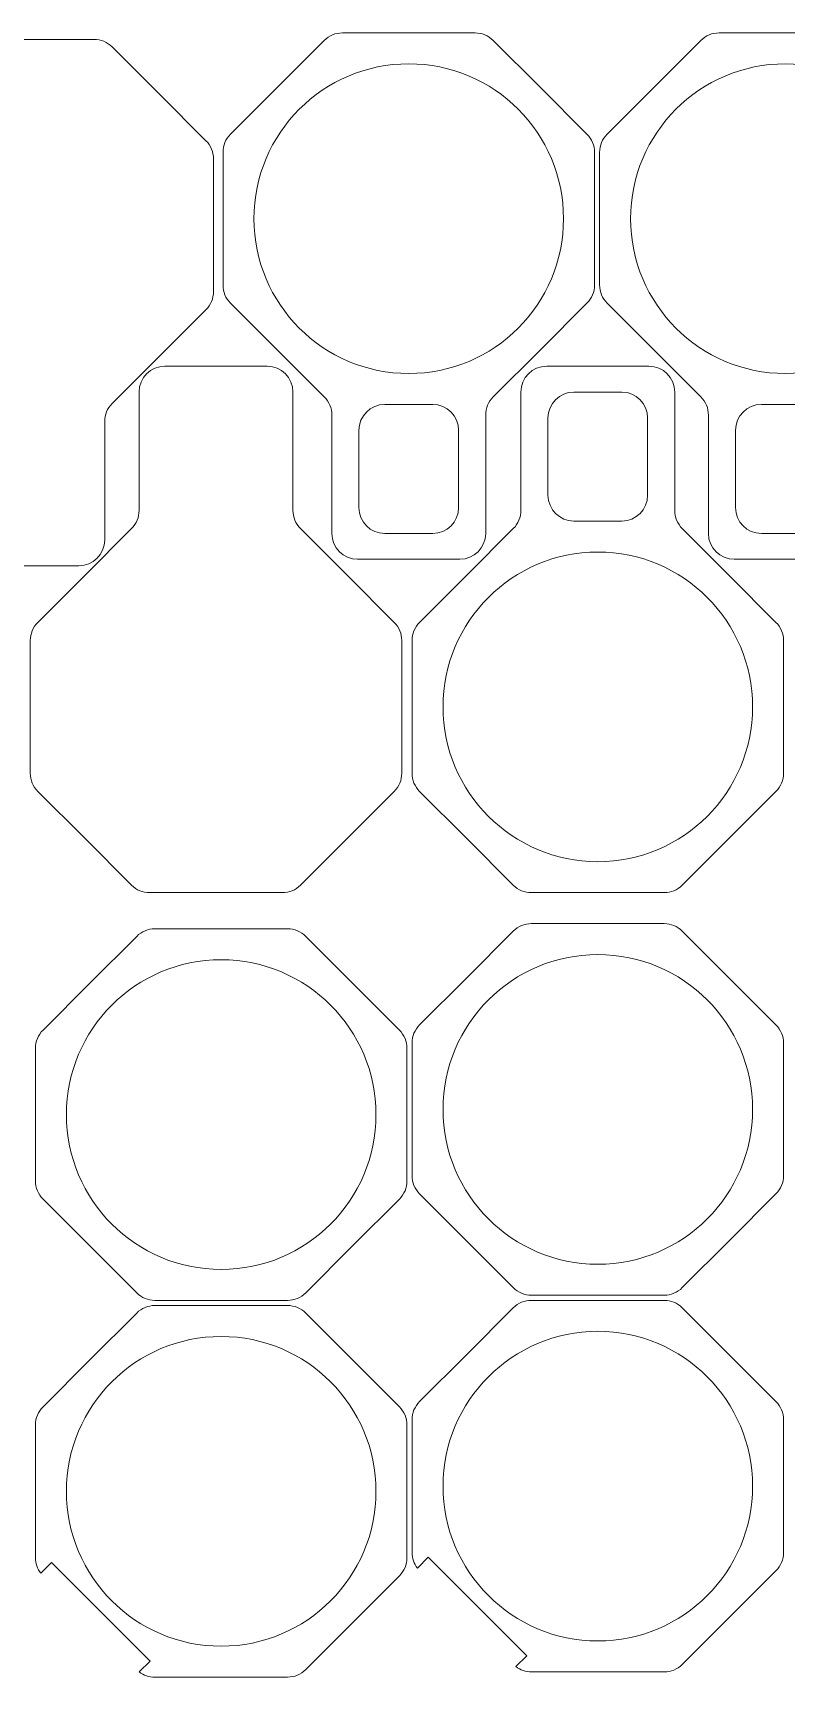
# Model space of a CAD drawing. Header units: centimetres. Extents: x -35.1 to 37.8, y 61.5 to 93.7.
# Drawn here: x -13.23 to 1.37, y 61.82 to 93.68 of the extents above; entities that cross this region are included whole.
import ezdxf

# ---------------------------------------------------------------- set-up
doc = ezdxf.new("R2010")
doc.units = ezdxf.units.CM
doc.header["$MEASUREMENT"] = 0
doc.layers.add('Layer 1', color=7, linetype='Continuous')

msp = doc.modelspace()

# ---------------------------------------------------------------- linework, layer by layer
at = {"layer": 'Layer 1', "lineweight": 9}
for points, knots in [([(-4.45139, 86.27296), (-4.45139, 86.27296), (-4.45139, 83.98007), (-4.45139, 83.98007), (-4.45139, 83.98007), (-4.45139, 83.70468), (-4.676, 83.48007), (-4.95139, 83.48007), (-4.95139, 83.48007), (-4.95139, 83.48007), (-6.93373, 83.48007), (-6.93373, 83.48007), (-6.93373, 83.48007), (-7.20912, 83.48007), (-7.43373, 83.70468), (-7.43373, 83.98007), (-7.43373, 83.98007), (-7.43373, 83.98007), (-7.43373, 86.27296), (-7.43373, 86.27296), (-7.43373, 86.27296), (-7.43373, 86.41066), (-7.48281, 86.52915), (-7.58017, 86.62652), (-7.58017, 86.62652), (-7.58017, 86.62652), (-8.48814, 87.53449), (-8.48814, 87.53449), (-8.48814, 87.53449), (-8.48814, 87.53449), (-9.39611, 88.44245), (-9.39611, 88.44245), (-9.39611, 88.44245), (-9.49348, 88.53982), (-9.54256, 88.65831), (-9.54256, 88.79601), (-9.54256, 88.79601), (-9.54256, 88.79601), (-9.54256, 90.08007), (-9.54256, 90.08007), (-9.54256, 90.08007), (-9.54256, 90.08007), (-9.54256, 91.36413), (-9.54256, 91.36413), (-9.54256, 91.36413), (-9.54256, 91.50183), (-9.49348, 91.62032), (-9.39611, 91.71769), (-9.39611, 91.71769), (-9.39611, 91.71769), (-8.48814, 92.62565), (-8.48814, 92.62565), (-8.48814, 92.62565), (-8.48814, 92.62565), (-7.58018, 93.53362), (-7.58018, 93.53362), (-7.58018, 93.53362), (-7.48281, 93.63099), (-7.36432, 93.68007), (-7.22662, 93.68007), (-7.22662, 93.68007), (-7.22662, 93.68007), (-5.94256, 93.68007), (-5.94256, 93.68007), (-5.94256, 93.68007), (-5.94256, 93.68007), (-4.6585, 93.68007), (-4.6585, 93.68007), (-4.6585, 93.68007), (-4.5208, 93.68007), (-4.40231, 93.63099), (-4.30494, 93.53362), (-4.30494, 93.53362), (-4.30494, 93.53362), (-3.39698, 92.62565), (-3.39698, 92.62565), (-3.39698, 92.62565), (-3.39698, 92.62565), (-2.48901, 91.71769), (-2.48901, 91.71769), (-2.48901, 91.71769), (-2.39164, 91.62032), (-2.34256, 91.50183), (-2.34256, 91.36413), (-2.34256, 91.36413), (-2.34256, 91.36413), (-2.34256, 90.08007), (-2.34256, 90.08007), (-2.34256, 90.08007), (-2.34256, 90.08007), (-2.34256, 88.79601), (-2.34256, 88.79601), (-2.34256, 88.79601), (-2.34256, 88.65831), (-2.39164, 88.53982), (-2.48901, 88.44245), (-2.48901, 88.44245), (-2.48901, 88.44245), (-3.39698, 87.53449), (-3.39698, 87.53449), (-3.39698, 87.53449), (-3.39698, 87.53449), (-4.30495, 86.62652), (-4.30495, 86.62652), (-4.30495, 86.62652), (-4.40232, 86.52915), (-4.45139, 86.41066), (-4.45139, 86.27296)], [0, 0, 0, 0, 0.03571429, 0.03571429, 0.03571429, 0.03571429, 0.07142857, 0.07142857, 0.07142857, 0.07142857, 0.10714286, 0.10714286, 0.10714286, 0.10714286, 0.14285714, 0.14285714, 0.14285714, 0.14285714, 0.17857143, 0.17857143, 0.17857143, 0.17857143, 0.21428571, 0.21428571, 0.21428571, 0.21428571, 0.25, 0.25, 0.25, 0.25, 0.28571429, 0.28571429, 0.28571429, 0.28571429, 0.32142857, 0.32142857, 0.32142857, 0.32142857, 0.35714286, 0.35714286, 0.35714286, 0.35714286, 0.39285714, 0.39285714, 0.39285714, 0.39285714, 0.42857143, 0.42857143, 0.42857143, 0.42857143, 0.46428571, 0.46428571, 0.46428571, 0.46428571, 0.5, 0.5, 0.5, 0.5, 0.53571429, 0.53571429, 0.53571429, 0.53571429, 0.57142857, 0.57142857, 0.57142857, 0.57142857, 0.60714286, 0.60714286, 0.60714286, 0.60714286, 0.64285714, 0.64285714, 0.64285714, 0.64285714, 0.67857143, 0.67857143, 0.67857143, 0.67857143, 0.71428571, 0.71428571, 0.71428571, 0.71428571, 0.75, 0.75, 0.75, 0.75, 0.78571429, 0.78571429, 0.78571429, 0.78571429, 0.82142857, 0.82142857, 0.82142857, 0.82142857, 0.85714286, 0.85714286, 0.85714286, 0.85714286, 0.89285714, 0.89285714, 0.89285714, 0.89285714, 0.92857143, 0.92857143, 0.92857143, 0.92857143, 1, 1, 1, 1]), ([(2.84861, 86.27296), (2.84861, 86.27296), (2.84861, 83.98007), (2.84861, 83.98007), (2.84861, 83.98007), (2.84861, 83.70468), (2.624, 83.48007), (2.34861, 83.48007), (2.34861, 83.48007), (2.34861, 83.48007), (0.36627, 83.48007), (0.36627, 83.48007), (0.36627, 83.48007), (0.09088, 83.48007), (-0.13373, 83.70468), (-0.13373, 83.98007), (-0.13373, 83.98007), (-0.13373, 83.98007), (-0.13373, 86.27296), (-0.13373, 86.27296), (-0.13373, 86.27296), (-0.13373, 86.41066), (-0.18281, 86.52915), (-0.28017, 86.62652), (-0.28017, 86.62652), (-0.28017, 86.62652), (-1.18814, 87.53449), (-1.18814, 87.53449), (-1.18814, 87.53449), (-1.18814, 87.53449), (-2.09611, 88.44245), (-2.09611, 88.44245), (-2.09611, 88.44245), (-2.19348, 88.53982), (-2.24256, 88.65831), (-2.24256, 88.79601), (-2.24256, 88.79601), (-2.24256, 88.79601), (-2.24256, 90.08007), (-2.24256, 90.08007), (-2.24256, 90.08007), (-2.24256, 90.08007), (-2.24256, 91.36413), (-2.24256, 91.36413), (-2.24256, 91.36413), (-2.24256, 91.50183), (-2.19348, 91.62032), (-2.09611, 91.71769), (-2.09611, 91.71769), (-2.09611, 91.71769), (-1.18814, 92.62565), (-1.18814, 92.62565), (-1.18814, 92.62565), (-1.18814, 92.62565), (-0.28018, 93.53362), (-0.28018, 93.53362), (-0.28018, 93.53362), (-0.18281, 93.63099), (-0.06432, 93.68007), (0.07338, 93.68007), (0.07338, 93.68007), (0.07338, 93.68007), (1.35744, 93.68007), (1.35744, 93.68007), (1.35744, 93.68007), (1.35744, 93.68007), (2.6415, 93.68007), (2.6415, 93.68007), (2.6415, 93.68007), (2.7792, 93.68007), (2.89769, 93.63099), (2.99506, 93.53362), (2.99506, 93.53362), (2.99506, 93.53362), (3.90302, 92.62565), (3.90302, 92.62565), (3.90302, 92.62565), (3.90302, 92.62565), (4.81099, 91.71769), (4.81099, 91.71769), (4.81099, 91.71769), (4.90836, 91.62032), (4.95744, 91.50183), (4.95744, 91.36413), (4.95744, 91.36413), (4.95744, 91.36413), (4.95744, 90.08007), (4.95744, 90.08007), (4.95744, 90.08007), (4.95744, 90.08007), (4.95744, 88.79601), (4.95744, 88.79601), (4.95744, 88.79601), (4.95744, 88.65831), (4.90836, 88.53982), (4.81099, 88.44245), (4.81099, 88.44245), (4.81099, 88.44245), (3.90302, 87.53449), (3.90302, 87.53449), (3.90302, 87.53449), (3.90302, 87.53449), (2.99505, 86.62652), (2.99505, 86.62652), (2.99505, 86.62652), (2.89768, 86.52915), (2.84861, 86.41066), (2.84861, 86.27296)], [0, 0, 0, 0, 0.03571429, 0.03571429, 0.03571429, 0.03571429, 0.07142857, 0.07142857, 0.07142857, 0.07142857, 0.10714286, 0.10714286, 0.10714286, 0.10714286, 0.14285714, 0.14285714, 0.14285714, 0.14285714, 0.17857143, 0.17857143, 0.17857143, 0.17857143, 0.21428571, 0.21428571, 0.21428571, 0.21428571, 0.25, 0.25, 0.25, 0.25, 0.28571429, 0.28571429, 0.28571429, 0.28571429, 0.32142857, 0.32142857, 0.32142857, 0.32142857, 0.35714286, 0.35714286, 0.35714286, 0.35714286, 0.39285714, 0.39285714, 0.39285714, 0.39285714, 0.42857143, 0.42857143, 0.42857143, 0.42857143, 0.46428571, 0.46428571, 0.46428571, 0.46428571, 0.5, 0.5, 0.5, 0.5, 0.53571429, 0.53571429, 0.53571429, 0.53571429, 0.57142857, 0.57142857, 0.57142857, 0.57142857, 0.60714286, 0.60714286, 0.60714286, 0.60714286, 0.64285714, 0.64285714, 0.64285714, 0.64285714, 0.67857143, 0.67857143, 0.67857143, 0.67857143, 0.71428571, 0.71428571, 0.71428571, 0.71428571, 0.75, 0.75, 0.75, 0.75, 0.78571429, 0.78571429, 0.78571429, 0.78571429, 0.82142857, 0.82142857, 0.82142857, 0.82142857, 0.85714286, 0.85714286, 0.85714286, 0.85714286, 0.89285714, 0.89285714, 0.89285714, 0.89285714, 0.92857143, 0.92857143, 0.92857143, 0.92857143, 1, 1, 1, 1]), ([(-11.83649, 86.14646), (-11.83649, 86.14646), (-11.83649, 83.85357), (-11.83649, 83.85357), (-11.83649, 83.85357), (-11.83649, 83.57818), (-12.0611, 83.35357), (-12.33649, 83.35357), (-12.33649, 83.35357), (-12.33649, 83.35357), (-14.31883, 83.35357), (-14.31883, 83.35357), (-14.31883, 83.35357), (-14.59422, 83.35357), (-14.81883, 83.57818), (-14.81883, 83.85357), (-14.81883, 83.85357), (-14.81883, 83.85357), (-14.81883, 86.14646), (-14.81883, 86.14646), (-14.81883, 86.14646), (-14.81883, 86.28416), (-14.86791, 86.40265), (-14.96527, 86.50002), (-14.96527, 86.50002), (-14.96527, 86.50002), (-15.87324, 87.40799), (-15.87324, 87.40799), (-15.87324, 87.40799), (-15.87324, 87.40799), (-16.78121, 88.31595), (-16.78121, 88.31595), (-16.78121, 88.31595), (-16.87858, 88.41332), (-16.92766, 88.53181), (-16.92766, 88.66951), (-16.92766, 88.66951), (-16.92766, 88.66951), (-16.92766, 89.95357), (-16.92766, 89.95357), (-16.92766, 89.95357), (-16.92766, 89.95357), (-16.92766, 91.23763), (-16.92766, 91.23763), (-16.92766, 91.23763), (-16.92766, 91.37533), (-16.87858, 91.49382), (-16.78121, 91.59119), (-16.78121, 91.59119), (-16.78121, 91.59119), (-15.87324, 92.49915), (-15.87324, 92.49915), (-15.87324, 92.49915), (-15.87324, 92.49915), (-14.96528, 93.40712), (-14.96528, 93.40712), (-14.96528, 93.40712), (-14.86791, 93.50449), (-14.74942, 93.55357), (-14.61172, 93.55357), (-14.61172, 93.55357), (-14.61172, 93.55357), (-13.32766, 93.55357), (-13.32766, 93.55357), (-13.32766, 93.55357), (-13.32766, 93.55357), (-12.0436, 93.55357), (-12.0436, 93.55357), (-12.0436, 93.55357), (-11.9059, 93.55357), (-11.78741, 93.50449), (-11.69004, 93.40712), (-11.69004, 93.40712), (-11.69004, 93.40712), (-10.78208, 92.49915), (-10.78208, 92.49915), (-10.78208, 92.49915), (-10.78208, 92.49915), (-9.87411, 91.59119), (-9.87411, 91.59119), (-9.87411, 91.59119), (-9.77674, 91.49382), (-9.72766, 91.37533), (-9.72766, 91.23763), (-9.72766, 91.23763), (-9.72766, 91.23763), (-9.72766, 89.95357), (-9.72766, 89.95357), (-9.72766, 89.95357), (-9.72766, 89.95357), (-9.72766, 88.66951), (-9.72766, 88.66951), (-9.72766, 88.66951), (-9.72766, 88.53181), (-9.77674, 88.41332), (-9.87411, 88.31595), (-9.87411, 88.31595), (-9.87411, 88.31595), (-10.78208, 87.40799), (-10.78208, 87.40799), (-10.78208, 87.40799), (-10.78208, 87.40799), (-11.69005, 86.50002), (-11.69005, 86.50002), (-11.69005, 86.50002), (-11.78742, 86.40265), (-11.83649, 86.28416), (-11.83649, 86.14646)], [0, 0, 0, 0, 0.03571429, 0.03571429, 0.03571429, 0.03571429, 0.07142857, 0.07142857, 0.07142857, 0.07142857, 0.10714286, 0.10714286, 0.10714286, 0.10714286, 0.14285714, 0.14285714, 0.14285714, 0.14285714, 0.17857143, 0.17857143, 0.17857143, 0.17857143, 0.21428571, 0.21428571, 0.21428571, 0.21428571, 0.25, 0.25, 0.25, 0.25, 0.28571429, 0.28571429, 0.28571429, 0.28571429, 0.32142857, 0.32142857, 0.32142857, 0.32142857, 0.35714286, 0.35714286, 0.35714286, 0.35714286, 0.39285714, 0.39285714, 0.39285714, 0.39285714, 0.42857143, 0.42857143, 0.42857143, 0.42857143, 0.46428571, 0.46428571, 0.46428571, 0.46428571, 0.5, 0.5, 0.5, 0.5, 0.53571429, 0.53571429, 0.53571429, 0.53571429, 0.57142857, 0.57142857, 0.57142857, 0.57142857, 0.60714286, 0.60714286, 0.60714286, 0.60714286, 0.64285714, 0.64285714, 0.64285714, 0.64285714, 0.67857143, 0.67857143, 0.67857143, 0.67857143, 0.71428571, 0.71428571, 0.71428571, 0.71428571, 0.75, 0.75, 0.75, 0.75, 0.78571429, 0.78571429, 0.78571429, 0.78571429, 0.82142857, 0.82142857, 0.82142857, 0.82142857, 0.85714286, 0.85714286, 0.85714286, 0.85714286, 0.89285714, 0.89285714, 0.89285714, 0.89285714, 0.92857143, 0.92857143, 0.92857143, 0.92857143, 1, 1, 1, 1]), ([(-2.94256, 90.08007), (-2.94256, 88.42322), (-4.28571, 87.08007), (-5.94256, 87.08007), (-5.94256, 87.08007), (-7.59941, 87.08007), (-8.94256, 88.42322), (-8.94256, 90.08007), (-8.94256, 90.08007), (-8.94256, 91.73692), (-7.59941, 93.08007), (-5.94256, 93.08007), (-5.94256, 93.08007), (-4.28571, 93.08007), (-2.94256, 91.73692), (-2.94256, 90.08007)], [0, 0, 0, 0, 0.2, 0.2, 0.2, 0.2, 0.4, 0.4, 0.4, 0.4, 0.6, 0.6, 0.6, 0.6, 1, 1, 1, 1]), ([(4.35744, 90.08007), (4.35744, 88.42322), (3.01429, 87.08007), (1.35744, 87.08007), (1.35744, 87.08007), (-0.29941, 87.08007), (-1.64256, 88.42322), (-1.64256, 90.08007), (-1.64256, 90.08007), (-1.64256, 91.73692), (-0.29941, 93.08007), (1.35744, 93.08007), (1.35744, 93.08007), (3.01429, 93.08007), (4.35744, 91.73692), (4.35744, 90.08007)], [0, 0, 0, 0, 0.2, 0.2, 0.2, 0.2, 0.4, 0.4, 0.4, 0.4, 0.6, 0.6, 0.6, 0.6, 1, 1, 1, 1]), ([(-11.16928, 84.42812), (-11.16928, 84.42812), (-11.16928, 86.72101), (-11.16928, 86.72101), (-11.16928, 86.72101), (-11.16928, 86.9964), (-10.94467, 87.22101), (-10.66928, 87.22101), (-10.66928, 87.22101), (-10.66928, 87.22101), (-8.68694, 87.22101), (-8.68694, 87.22101), (-8.68694, 87.22101), (-8.41155, 87.22101), (-8.18694, 86.9964), (-8.18694, 86.72101), (-8.18694, 86.72101), (-8.18694, 86.72101), (-8.18694, 84.42812), (-8.18694, 84.42812), (-8.18694, 84.42812), (-8.18694, 84.29042), (-8.13786, 84.17193), (-8.0405, 84.07456), (-8.0405, 84.07456), (-8.0405, 84.07456), (-7.13253, 83.16659), (-7.13253, 83.16659), (-7.13253, 83.16659), (-7.13253, 83.16659), (-6.22456, 82.25863), (-6.22456, 82.25863), (-6.22456, 82.25863), (-6.12719, 82.16126), (-6.07811, 82.04277), (-6.07811, 81.90507), (-6.07811, 81.90507), (-6.07811, 81.90507), (-6.07811, 80.62101), (-6.07811, 80.62101), (-6.07811, 80.62101), (-6.07811, 80.62101), (-6.07811, 79.33695), (-6.07811, 79.33695), (-6.07811, 79.33695), (-6.07811, 79.19925), (-6.12719, 79.08076), (-6.22456, 78.98339), (-6.22456, 78.98339), (-6.22456, 78.98339), (-7.13253, 78.07543), (-7.13253, 78.07543), (-7.13253, 78.07543), (-7.13253, 78.07543), (-8.04049, 77.16746), (-8.04049, 77.16746), (-8.04049, 77.16746), (-8.13786, 77.07009), (-8.25635, 77.02101), (-8.39405, 77.02101), (-8.39405, 77.02101), (-8.39405, 77.02101), (-9.67811, 77.02101), (-9.67811, 77.02101), (-9.67811, 77.02101), (-9.67811, 77.02101), (-10.96217, 77.02101), (-10.96217, 77.02101), (-10.96217, 77.02101), (-11.09987, 77.02101), (-11.21836, 77.07009), (-11.31573, 77.16746), (-11.31573, 77.16746), (-11.31573, 77.16746), (-12.22369, 78.07543), (-12.22369, 78.07543), (-12.22369, 78.07543), (-12.22369, 78.07543), (-13.13166, 78.98339), (-13.13166, 78.98339), (-13.13166, 78.98339), (-13.22903, 79.08076), (-13.27811, 79.19925), (-13.27811, 79.33695), (-13.27811, 79.33695), (-13.27811, 79.33695), (-13.27811, 80.62101), (-13.27811, 80.62101), (-13.27811, 80.62101), (-13.27811, 80.62101), (-13.27811, 81.90507), (-13.27811, 81.90507), (-13.27811, 81.90507), (-13.27811, 82.04277), (-13.22903, 82.16126), (-13.13166, 82.25863), (-13.13166, 82.25863), (-13.13166, 82.25863), (-12.22369, 83.16659), (-12.22369, 83.16659), (-12.22369, 83.16659), (-12.22369, 83.16659), (-11.31572, 84.07456), (-11.31572, 84.07456), (-11.31572, 84.07456), (-11.21835, 84.17193), (-11.16928, 84.29042), (-11.16928, 84.42812)], [0, 0, 0, 0, 0.03571429, 0.03571429, 0.03571429, 0.03571429, 0.07142857, 0.07142857, 0.07142857, 0.07142857, 0.10714286, 0.10714286, 0.10714286, 0.10714286, 0.14285714, 0.14285714, 0.14285714, 0.14285714, 0.17857143, 0.17857143, 0.17857143, 0.17857143, 0.21428571, 0.21428571, 0.21428571, 0.21428571, 0.25, 0.25, 0.25, 0.25, 0.28571429, 0.28571429, 0.28571429, 0.28571429, 0.32142857, 0.32142857, 0.32142857, 0.32142857, 0.35714286, 0.35714286, 0.35714286, 0.35714286, 0.39285714, 0.39285714, 0.39285714, 0.39285714, 0.42857143, 0.42857143, 0.42857143, 0.42857143, 0.46428571, 0.46428571, 0.46428571, 0.46428571, 0.5, 0.5, 0.5, 0.5, 0.53571429, 0.53571429, 0.53571429, 0.53571429, 0.57142857, 0.57142857, 0.57142857, 0.57142857, 0.60714286, 0.60714286, 0.60714286, 0.60714286, 0.64285714, 0.64285714, 0.64285714, 0.64285714, 0.67857143, 0.67857143, 0.67857143, 0.67857143, 0.71428571, 0.71428571, 0.71428571, 0.71428571, 0.75, 0.75, 0.75, 0.75, 0.78571429, 0.78571429, 0.78571429, 0.78571429, 0.82142857, 0.82142857, 0.82142857, 0.82142857, 0.85714286, 0.85714286, 0.85714286, 0.85714286, 0.89285714, 0.89285714, 0.89285714, 0.89285714, 0.92857143, 0.92857143, 0.92857143, 0.92857143, 1, 1, 1, 1]), ([(-3.76928, 84.42812), (-3.76928, 84.42812), (-3.76928, 86.72101), (-3.76928, 86.72101), (-3.76928, 86.72101), (-3.76928, 86.9964), (-3.54467, 87.22101), (-3.26928, 87.22101), (-3.26928, 87.22101), (-3.26928, 87.22101), (-1.28694, 87.22101), (-1.28694, 87.22101), (-1.28694, 87.22101), (-1.01155, 87.22101), (-0.78694, 86.9964), (-0.78694, 86.72101), (-0.78694, 86.72101), (-0.78694, 86.72101), (-0.78694, 84.42812), (-0.78694, 84.42812), (-0.78694, 84.42812), (-0.78694, 84.29042), (-0.73786, 84.17193), (-0.6405, 84.07456), (-0.6405, 84.07456), (-0.6405, 84.07456), (0.26747, 83.16659), (0.26747, 83.16659), (0.26747, 83.16659), (0.26747, 83.16659), (1.17544, 82.25863), (1.17544, 82.25863), (1.17544, 82.25863), (1.27281, 82.16126), (1.32189, 82.04277), (1.32189, 81.90507), (1.32189, 81.90507), (1.32189, 81.90507), (1.32189, 80.62101), (1.32189, 80.62101), (1.32189, 80.62101), (1.32189, 80.62101), (1.32189, 79.33695), (1.32189, 79.33695), (1.32189, 79.33695), (1.32189, 79.19925), (1.27281, 79.08076), (1.17544, 78.98339), (1.17544, 78.98339), (1.17544, 78.98339), (0.26747, 78.07543), (0.26747, 78.07543), (0.26747, 78.07543), (0.26747, 78.07543), (-0.64049, 77.16746), (-0.64049, 77.16746), (-0.64049, 77.16746), (-0.73786, 77.07009), (-0.85635, 77.02101), (-0.99405, 77.02101), (-0.99405, 77.02101), (-0.99405, 77.02101), (-2.27811, 77.02101), (-2.27811, 77.02101), (-2.27811, 77.02101), (-2.27811, 77.02101), (-3.56217, 77.02101), (-3.56217, 77.02101), (-3.56217, 77.02101), (-3.69987, 77.02101), (-3.81836, 77.07009), (-3.91573, 77.16746), (-3.91573, 77.16746), (-3.91573, 77.16746), (-4.82369, 78.07543), (-4.82369, 78.07543), (-4.82369, 78.07543), (-4.82369, 78.07543), (-5.73166, 78.98339), (-5.73166, 78.98339), (-5.73166, 78.98339), (-5.82903, 79.08076), (-5.87811, 79.19925), (-5.87811, 79.33695), (-5.87811, 79.33695), (-5.87811, 79.33695), (-5.87811, 80.62101), (-5.87811, 80.62101), (-5.87811, 80.62101), (-5.87811, 80.62101), (-5.87811, 81.90507), (-5.87811, 81.90507), (-5.87811, 81.90507), (-5.87811, 82.04277), (-5.82903, 82.16126), (-5.73166, 82.25863), (-5.73166, 82.25863), (-5.73166, 82.25863), (-4.82369, 83.16659), (-4.82369, 83.16659), (-4.82369, 83.16659), (-4.82369, 83.16659), (-3.91572, 84.07456), (-3.91572, 84.07456), (-3.91572, 84.07456), (-3.81835, 84.17193), (-3.76928, 84.29042), (-3.76928, 84.42812)], [0, 0, 0, 0, 0.03571429, 0.03571429, 0.03571429, 0.03571429, 0.07142857, 0.07142857, 0.07142857, 0.07142857, 0.10714286, 0.10714286, 0.10714286, 0.10714286, 0.14285714, 0.14285714, 0.14285714, 0.14285714, 0.17857143, 0.17857143, 0.17857143, 0.17857143, 0.21428571, 0.21428571, 0.21428571, 0.21428571, 0.25, 0.25, 0.25, 0.25, 0.28571429, 0.28571429, 0.28571429, 0.28571429, 0.32142857, 0.32142857, 0.32142857, 0.32142857, 0.35714286, 0.35714286, 0.35714286, 0.35714286, 0.39285714, 0.39285714, 0.39285714, 0.39285714, 0.42857143, 0.42857143, 0.42857143, 0.42857143, 0.46428571, 0.46428571, 0.46428571, 0.46428571, 0.5, 0.5, 0.5, 0.5, 0.53571429, 0.53571429, 0.53571429, 0.53571429, 0.57142857, 0.57142857, 0.57142857, 0.57142857, 0.60714286, 0.60714286, 0.60714286, 0.60714286, 0.64285714, 0.64285714, 0.64285714, 0.64285714, 0.67857143, 0.67857143, 0.67857143, 0.67857143, 0.71428571, 0.71428571, 0.71428571, 0.71428571, 0.75, 0.75, 0.75, 0.75, 0.78571429, 0.78571429, 0.78571429, 0.78571429, 0.82142857, 0.82142857, 0.82142857, 0.82142857, 0.85714286, 0.85714286, 0.85714286, 0.85714286, 0.89285714, 0.89285714, 0.89285714, 0.89285714, 0.92857143, 0.92857143, 0.92857143, 0.92857143, 1, 1, 1, 1]), ([(-3.24384, 84.72101), (-3.24384, 84.72101), (-3.24384, 86.21966), (-3.24384, 86.21966), (-3.24384, 86.21966), (-3.24384, 86.49505), (-3.01923, 86.71966), (-2.74384, 86.71966), (-2.74384, 86.71966), (-2.74384, 86.71966), (-1.81238, 86.71966), (-1.81238, 86.71966), (-1.81238, 86.71966), (-1.53699, 86.71966), (-1.31238, 86.49505), (-1.31238, 86.21966), (-1.31238, 86.21966), (-1.31238, 86.21966), (-1.31238, 84.72101), (-1.31238, 84.72101), (-1.31238, 84.72101), (-1.31238, 84.44562), (-1.53699, 84.22101), (-1.81238, 84.22101), (-1.81238, 84.22101), (-1.81238, 84.22101), (-2.74384, 84.22101), (-2.74384, 84.22101), (-2.74384, 84.22101), (-3.01923, 84.22101), (-3.24384, 84.44562), (-3.24384, 84.72101)], [0, 0, 0, 0, 0.11111111, 0.11111111, 0.11111111, 0.11111111, 0.22222222, 0.22222222, 0.22222222, 0.22222222, 0.33333333, 0.33333333, 0.33333333, 0.33333333, 0.44444444, 0.44444444, 0.44444444, 0.44444444, 0.55555556, 0.55555556, 0.55555556, 0.55555556, 0.66666667, 0.66666667, 0.66666667, 0.66666667, 0.77777778, 0.77777778, 0.77777778, 0.77777778, 1, 1, 1, 1]), ([(-4.97683, 85.98007), (-4.97683, 85.98007), (-4.97683, 84.48142), (-4.97683, 84.48142), (-4.97683, 84.48142), (-4.97683, 84.20603), (-5.20144, 83.98142), (-5.47683, 83.98142), (-5.47683, 83.98142), (-5.47683, 83.98142), (-6.40829, 83.98142), (-6.40829, 83.98142), (-6.40829, 83.98142), (-6.68368, 83.98142), (-6.90829, 84.20603), (-6.90829, 84.48142), (-6.90829, 84.48142), (-6.90829, 84.48142), (-6.90829, 85.98007), (-6.90829, 85.98007), (-6.90829, 85.98007), (-6.90829, 86.25546), (-6.68368, 86.48007), (-6.40829, 86.48007), (-6.40829, 86.48007), (-6.40829, 86.48007), (-5.47683, 86.48007), (-5.47683, 86.48007), (-5.47683, 86.48007), (-5.20144, 86.48007), (-4.97683, 86.25546), (-4.97683, 85.98007)], [0, 0, 0, 0, 0.11111111, 0.11111111, 0.11111111, 0.11111111, 0.22222222, 0.22222222, 0.22222222, 0.22222222, 0.33333333, 0.33333333, 0.33333333, 0.33333333, 0.44444444, 0.44444444, 0.44444444, 0.44444444, 0.55555556, 0.55555556, 0.55555556, 0.55555556, 0.66666667, 0.66666667, 0.66666667, 0.66666667, 0.77777778, 0.77777778, 0.77777778, 0.77777778, 1, 1, 1, 1]), ([(2.32317, 85.98007), (2.32317, 85.98007), (2.32317, 84.48142), (2.32317, 84.48142), (2.32317, 84.48142), (2.32317, 84.20603), (2.09856, 83.98142), (1.82317, 83.98142), (1.82317, 83.98142), (1.82317, 83.98142), (0.89171, 83.98142), (0.89171, 83.98142), (0.89171, 83.98142), (0.61632, 83.98142), (0.39171, 84.20603), (0.39171, 84.48142), (0.39171, 84.48142), (0.39171, 84.48142), (0.39171, 85.98007), (0.39171, 85.98007), (0.39171, 85.98007), (0.39171, 86.25546), (0.61632, 86.48007), (0.89171, 86.48007), (0.89171, 86.48007), (0.89171, 86.48007), (1.82317, 86.48007), (1.82317, 86.48007), (1.82317, 86.48007), (2.09856, 86.48007), (2.32317, 86.25546), (2.32317, 85.98007)], [0, 0, 0, 0, 0.11111111, 0.11111111, 0.11111111, 0.11111111, 0.22222222, 0.22222222, 0.22222222, 0.22222222, 0.33333333, 0.33333333, 0.33333333, 0.33333333, 0.44444444, 0.44444444, 0.44444444, 0.44444444, 0.55555556, 0.55555556, 0.55555556, 0.55555556, 0.66666667, 0.66666667, 0.66666667, 0.66666667, 0.77777778, 0.77777778, 0.77777778, 0.77777778, 1, 1, 1, 1]), ([(-5.27811, 80.62101), (-5.27811, 82.27786), (-3.93496, 83.62101), (-2.27811, 83.62101), (-2.27811, 83.62101), (-0.62126, 83.62101), (0.72189, 82.27786), (0.72189, 80.62101), (0.72189, 80.62101), (0.72189, 78.96416), (-0.62126, 77.62101), (-2.27811, 77.62101), (-2.27811, 77.62101), (-3.93496, 77.62101), (-5.27811, 78.96416), (-5.27811, 80.62101)], [0, 0, 0, 0, 0.2, 0.2, 0.2, 0.2, 0.4, 0.4, 0.4, 0.4, 0.6, 0.6, 0.6, 0.6, 1, 1, 1, 1]), ([(-7.03253, 70.17543), (-7.03253, 70.17543), (-7.94049, 69.26746), (-7.94049, 69.26746), (-7.94049, 69.26746), (-8.03786, 69.17009), (-8.15635, 69.12101), (-8.29405, 69.12101), (-8.29405, 69.12101), (-8.29405, 69.12101), (-9.57811, 69.12101), (-9.57811, 69.12101), (-9.57811, 69.12101), (-9.57811, 69.12101), (-10.86217, 69.12101), (-10.86217, 69.12101), (-10.86217, 69.12101), (-10.99987, 69.12101), (-11.11836, 69.17009), (-11.21573, 69.26746), (-11.21573, 69.26746), (-11.21573, 69.26746), (-12.12369, 70.17543), (-12.12369, 70.17543), (-12.12369, 70.17543), (-12.12369, 70.17543), (-13.03166, 71.08339), (-13.03166, 71.08339), (-13.03166, 71.08339), (-13.12903, 71.18076), (-13.17811, 71.29925), (-13.17811, 71.43695), (-13.17811, 71.43695), (-13.17811, 71.43695), (-13.17811, 72.72101), (-13.17811, 72.72101), (-13.17811, 72.72101), (-13.17811, 72.72101), (-13.17811, 74.00507), (-13.17811, 74.00507), (-13.17811, 74.00507), (-13.17811, 74.14277), (-13.12903, 74.26126), (-13.03166, 74.35863), (-13.03166, 74.35863), (-13.03166, 74.35863), (-12.12369, 75.26659), (-12.12369, 75.26659), (-12.12369, 75.26659), (-12.12369, 75.26659), (-11.21573, 76.17456), (-11.21573, 76.17456), (-11.21573, 76.17456), (-11.11836, 76.27193), (-10.99987, 76.32101), (-10.86217, 76.32101), (-10.86217, 76.32101), (-10.86217, 76.32101), (-9.57811, 76.32101), (-9.57811, 76.32101), (-9.57811, 76.32101), (-9.57811, 76.32101), (-8.29405, 76.32101), (-8.29405, 76.32101), (-8.29405, 76.32101), (-8.15635, 76.32101), (-8.03786, 76.27193), (-7.94049, 76.17456), (-7.94049, 76.17456), (-7.94049, 76.17456), (-7.03253, 75.26659), (-7.03253, 75.26659), (-7.03253, 75.26659), (-7.03253, 75.26659), (-6.12456, 74.35863), (-6.12456, 74.35863), (-6.12456, 74.35863), (-6.02719, 74.26126), (-5.97811, 74.14277), (-5.97811, 74.00507), (-5.97811, 74.00507), (-5.97811, 74.00507), (-5.97811, 72.72101), (-5.97811, 72.72101), (-5.97811, 72.72101), (-5.97811, 72.72101), (-5.97811, 71.43695), (-5.97811, 71.43695), (-5.97811, 71.43695), (-5.97811, 71.29925), (-6.02719, 71.18076), (-6.12456, 71.08339), (-6.12456, 71.08339), (-6.12456, 71.08339), (-7.03253, 70.17543), (-7.03253, 70.17543)], [0, 0, 0, 0, 0.04, 0.04, 0.04, 0.04, 0.08, 0.08, 0.08, 0.08, 0.12, 0.12, 0.12, 0.12, 0.16, 0.16, 0.16, 0.16, 0.2, 0.2, 0.2, 0.2, 0.24, 0.24, 0.24, 0.24, 0.28, 0.28, 0.28, 0.28, 0.32, 0.32, 0.32, 0.32, 0.36, 0.36, 0.36, 0.36, 0.4, 0.4, 0.4, 0.4, 0.44, 0.44, 0.44, 0.44, 0.48, 0.48, 0.48, 0.48, 0.52, 0.52, 0.52, 0.52, 0.56, 0.56, 0.56, 0.56, 0.6, 0.6, 0.6, 0.6, 0.64, 0.64, 0.64, 0.64, 0.68, 0.68, 0.68, 0.68, 0.72, 0.72, 0.72, 0.72, 0.76, 0.76, 0.76, 0.76, 0.8, 0.8, 0.8, 0.8, 0.84, 0.84, 0.84, 0.84, 0.88, 0.88, 0.88, 0.88, 0.92, 0.92, 0.92, 0.92, 1, 1, 1, 1]), ([(0.26747, 70.27543), (0.26747, 70.27543), (-0.64049, 69.36746), (-0.64049, 69.36746), (-0.64049, 69.36746), (-0.73786, 69.27009), (-0.85635, 69.22101), (-0.99405, 69.22101), (-0.99405, 69.22101), (-0.99405, 69.22101), (-2.27811, 69.22101), (-2.27811, 69.22101), (-2.27811, 69.22101), (-2.27811, 69.22101), (-3.56217, 69.22101), (-3.56217, 69.22101), (-3.56217, 69.22101), (-3.69987, 69.22101), (-3.81836, 69.27009), (-3.91573, 69.36746), (-3.91573, 69.36746), (-3.91573, 69.36746), (-4.82369, 70.27543), (-4.82369, 70.27543), (-4.82369, 70.27543), (-4.82369, 70.27543), (-5.73166, 71.18339), (-5.73166, 71.18339), (-5.73166, 71.18339), (-5.82903, 71.28076), (-5.87811, 71.39925), (-5.87811, 71.53695), (-5.87811, 71.53695), (-5.87811, 71.53695), (-5.87811, 72.82101), (-5.87811, 72.82101), (-5.87811, 72.82101), (-5.87811, 72.82101), (-5.87811, 74.10507), (-5.87811, 74.10507), (-5.87811, 74.10507), (-5.87811, 74.24277), (-5.82903, 74.36126), (-5.73166, 74.45863), (-5.73166, 74.45863), (-5.73166, 74.45863), (-4.82369, 75.36659), (-4.82369, 75.36659), (-4.82369, 75.36659), (-4.82369, 75.36659), (-3.91573, 76.27456), (-3.91573, 76.27456), (-3.91573, 76.27456), (-3.81836, 76.37193), (-3.69987, 76.42101), (-3.56217, 76.42101), (-3.56217, 76.42101), (-3.56217, 76.42101), (-2.27811, 76.42101), (-2.27811, 76.42101), (-2.27811, 76.42101), (-2.27811, 76.42101), (-0.99405, 76.42101), (-0.99405, 76.42101), (-0.99405, 76.42101), (-0.85635, 76.42101), (-0.73786, 76.37193), (-0.64049, 76.27456), (-0.64049, 76.27456), (-0.64049, 76.27456), (0.26747, 75.36659), (0.26747, 75.36659), (0.26747, 75.36659), (0.26747, 75.36659), (1.17544, 74.45863), (1.17544, 74.45863), (1.17544, 74.45863), (1.27281, 74.36126), (1.32189, 74.24277), (1.32189, 74.10507), (1.32189, 74.10507), (1.32189, 74.10507), (1.32189, 72.82101), (1.32189, 72.82101), (1.32189, 72.82101), (1.32189, 72.82101), (1.32189, 71.53695), (1.32189, 71.53695), (1.32189, 71.53695), (1.32189, 71.39925), (1.27281, 71.28076), (1.17544, 71.18339), (1.17544, 71.18339), (1.17544, 71.18339), (0.26747, 70.27543), (0.26747, 70.27543)], [0, 0, 0, 0, 0.04, 0.04, 0.04, 0.04, 0.08, 0.08, 0.08, 0.08, 0.12, 0.12, 0.12, 0.12, 0.16, 0.16, 0.16, 0.16, 0.2, 0.2, 0.2, 0.2, 0.24, 0.24, 0.24, 0.24, 0.28, 0.28, 0.28, 0.28, 0.32, 0.32, 0.32, 0.32, 0.36, 0.36, 0.36, 0.36, 0.4, 0.4, 0.4, 0.4, 0.44, 0.44, 0.44, 0.44, 0.48, 0.48, 0.48, 0.48, 0.52, 0.52, 0.52, 0.52, 0.56, 0.56, 0.56, 0.56, 0.6, 0.6, 0.6, 0.6, 0.64, 0.64, 0.64, 0.64, 0.68, 0.68, 0.68, 0.68, 0.72, 0.72, 0.72, 0.72, 0.76, 0.76, 0.76, 0.76, 0.8, 0.8, 0.8, 0.8, 0.84, 0.84, 0.84, 0.84, 0.88, 0.88, 0.88, 0.88, 0.92, 0.92, 0.92, 0.92, 1, 1, 1, 1]), ([(-9.57811, 75.72101), (-7.92125, 75.72101), (-6.57811, 74.37787), (-6.57811, 72.72101), (-6.57811, 72.72101), (-6.57811, 71.06415), (-7.92125, 69.72101), (-9.57811, 69.72101), (-9.57811, 69.72101), (-11.23497, 69.72101), (-12.57811, 71.06415), (-12.57811, 72.72101), (-12.57811, 72.72101), (-12.57811, 74.37787), (-11.23497, 75.72101), (-9.57811, 75.72101)], [0, 0, 0, 0, 0.2, 0.2, 0.2, 0.2, 0.4, 0.4, 0.4, 0.4, 0.6, 0.6, 0.6, 0.6, 1, 1, 1, 1]), ([(-2.27811, 75.82101), (-0.62125, 75.82101), (0.72189, 74.47787), (0.72189, 72.82101), (0.72189, 72.82101), (0.72189, 71.16415), (-0.62125, 69.82101), (-2.27811, 69.82101), (-2.27811, 69.82101), (-3.93497, 69.82101), (-5.27811, 71.16415), (-5.27811, 72.82101), (-5.27811, 72.82101), (-5.27811, 74.47787), (-3.93497, 75.82101), (-2.27811, 75.82101)], [0, 0, 0, 0, 0.2, 0.2, 0.2, 0.2, 0.4, 0.4, 0.4, 0.4, 0.6, 0.6, 0.6, 0.6, 1, 1, 1, 1]), ([(-7.03253, 62.87543), (-7.03253, 62.87543), (-7.94049, 61.96746), (-7.94049, 61.96746), (-7.94049, 61.96746), (-8.03786, 61.87009), (-8.15635, 61.82101), (-8.29405, 61.82101), (-8.29405, 61.82101), (-8.29405, 61.82101), (-9.57811, 61.82101), (-9.57811, 61.82101), (-9.57811, 61.82101), (-9.57811, 61.82101), (-10.86217, 61.82101), (-10.86217, 61.82101), (-10.86217, 61.82101), (-10.97737, 61.82101), (-11.07913, 61.85537), (-11.16632, 61.92361), (-11.16632, 61.92361), (-11.16632, 61.92361), (-10.95696, 62.13297), (-10.95696, 62.13297), (-10.95696, 62.13297), (-10.95696, 62.13297), (-12.86615, 64.04216), (-12.86615, 64.04216), (-12.86615, 64.04216), (-12.86615, 64.04216), (-13.07551, 63.8328), (-13.07551, 63.8328), (-13.07551, 63.8328), (-13.14375, 63.91999), (-13.17811, 64.02175), (-13.17811, 64.13695), (-13.17811, 64.13695), (-13.17811, 64.13695), (-13.17811, 65.42101), (-13.17811, 65.42101), (-13.17811, 65.42101), (-13.17811, 65.42101), (-13.17811, 66.70507), (-13.17811, 66.70507), (-13.17811, 66.70507), (-13.17811, 66.84277), (-13.12903, 66.96126), (-13.03166, 67.05863), (-13.03166, 67.05863), (-13.03166, 67.05863), (-12.12369, 67.96659), (-12.12369, 67.96659), (-12.12369, 67.96659), (-12.12369, 67.96659), (-11.21573, 68.87456), (-11.21573, 68.87456), (-11.21573, 68.87456), (-11.11836, 68.97193), (-10.99987, 69.02101), (-10.86217, 69.02101), (-10.86217, 69.02101), (-10.86217, 69.02101), (-9.57811, 69.02101), (-9.57811, 69.02101), (-9.57811, 69.02101), (-9.57811, 69.02101), (-8.29405, 69.02101), (-8.29405, 69.02101), (-8.29405, 69.02101), (-8.15635, 69.02101), (-8.03786, 68.97193), (-7.94049, 68.87456), (-7.94049, 68.87456), (-7.94049, 68.87456), (-7.03253, 67.96659), (-7.03253, 67.96659), (-7.03253, 67.96659), (-7.03253, 67.96659), (-6.12456, 67.05863), (-6.12456, 67.05863), (-6.12456, 67.05863), (-6.02719, 66.96126), (-5.97811, 66.84277), (-5.97811, 66.70507), (-5.97811, 66.70507), (-5.97811, 66.70507), (-5.97811, 65.42101), (-5.97811, 65.42101), (-5.97811, 65.42101), (-5.97811, 65.42101), (-5.97811, 64.13695), (-5.97811, 64.13695), (-5.97811, 64.13695), (-5.97811, 63.99925), (-6.02719, 63.88076), (-6.12456, 63.78339), (-6.12456, 63.78339), (-6.12456, 63.78339), (-7.03253, 62.87543), (-7.03253, 62.87543)], [0, 0, 0, 0, 0.03846154, 0.03846154, 0.03846154, 0.03846154, 0.07692308, 0.07692308, 0.07692308, 0.07692308, 0.11538462, 0.11538462, 0.11538462, 0.11538462, 0.15384615, 0.15384615, 0.15384615, 0.15384615, 0.19230769, 0.19230769, 0.19230769, 0.19230769, 0.23076923, 0.23076923, 0.23076923, 0.23076923, 0.26923077, 0.26923077, 0.26923077, 0.26923077, 0.30769231, 0.30769231, 0.30769231, 0.30769231, 0.34615385, 0.34615385, 0.34615385, 0.34615385, 0.38461538, 0.38461538, 0.38461538, 0.38461538, 0.42307692, 0.42307692, 0.42307692, 0.42307692, 0.46153846, 0.46153846, 0.46153846, 0.46153846, 0.5, 0.5, 0.5, 0.5, 0.53846154, 0.53846154, 0.53846154, 0.53846154, 0.57692308, 0.57692308, 0.57692308, 0.57692308, 0.61538462, 0.61538462, 0.61538462, 0.61538462, 0.65384615, 0.65384615, 0.65384615, 0.65384615, 0.69230769, 0.69230769, 0.69230769, 0.69230769, 0.73076923, 0.73076923, 0.73076923, 0.73076923, 0.76923077, 0.76923077, 0.76923077, 0.76923077, 0.80769231, 0.80769231, 0.80769231, 0.80769231, 0.84615385, 0.84615385, 0.84615385, 0.84615385, 0.88461538, 0.88461538, 0.88461538, 0.88461538, 0.92307692, 0.92307692, 0.92307692, 0.92307692, 1, 1, 1, 1]), ([(0.26747, 62.97543), (0.26747, 62.97543), (-0.64049, 62.06746), (-0.64049, 62.06746), (-0.64049, 62.06746), (-0.73786, 61.97009), (-0.85635, 61.92101), (-0.99405, 61.92101), (-0.99405, 61.92101), (-0.99405, 61.92101), (-2.27811, 61.92101), (-2.27811, 61.92101), (-2.27811, 61.92101), (-2.27811, 61.92101), (-3.56217, 61.92101), (-3.56217, 61.92101), (-3.56217, 61.92101), (-3.67737, 61.92101), (-3.77913, 61.95537), (-3.86632, 62.02361), (-3.86632, 62.02361), (-3.86632, 62.02361), (-3.65696, 62.23297), (-3.65696, 62.23297), (-3.65696, 62.23297), (-3.65696, 62.23297), (-5.56615, 64.14216), (-5.56615, 64.14216), (-5.56615, 64.14216), (-5.56615, 64.14216), (-5.77551, 63.9328), (-5.77551, 63.9328), (-5.77551, 63.9328), (-5.84375, 64.01999), (-5.87811, 64.12175), (-5.87811, 64.23695), (-5.87811, 64.23695), (-5.87811, 64.23695), (-5.87811, 65.52101), (-5.87811, 65.52101), (-5.87811, 65.52101), (-5.87811, 65.52101), (-5.87811, 66.80507), (-5.87811, 66.80507), (-5.87811, 66.80507), (-5.87811, 66.94277), (-5.82903, 67.06126), (-5.73166, 67.15863), (-5.73166, 67.15863), (-5.73166, 67.15863), (-4.82369, 68.06659), (-4.82369, 68.06659), (-4.82369, 68.06659), (-4.82369, 68.06659), (-3.91573, 68.97456), (-3.91573, 68.97456), (-3.91573, 68.97456), (-3.81836, 69.07193), (-3.69987, 69.12101), (-3.56217, 69.12101), (-3.56217, 69.12101), (-3.56217, 69.12101), (-2.27811, 69.12101), (-2.27811, 69.12101), (-2.27811, 69.12101), (-2.27811, 69.12101), (-0.99405, 69.12101), (-0.99405, 69.12101), (-0.99405, 69.12101), (-0.85635, 69.12101), (-0.73786, 69.07193), (-0.64049, 68.97456), (-0.64049, 68.97456), (-0.64049, 68.97456), (0.26747, 68.06659), (0.26747, 68.06659), (0.26747, 68.06659), (0.26747, 68.06659), (1.17544, 67.15863), (1.17544, 67.15863), (1.17544, 67.15863), (1.27281, 67.06126), (1.32189, 66.94277), (1.32189, 66.80507), (1.32189, 66.80507), (1.32189, 66.80507), (1.32189, 65.52101), (1.32189, 65.52101), (1.32189, 65.52101), (1.32189, 65.52101), (1.32189, 64.23695), (1.32189, 64.23695), (1.32189, 64.23695), (1.32189, 64.09925), (1.27281, 63.98076), (1.17544, 63.88339), (1.17544, 63.88339), (1.17544, 63.88339), (0.26747, 62.97543), (0.26747, 62.97543)], [0, 0, 0, 0, 0.03846154, 0.03846154, 0.03846154, 0.03846154, 0.07692308, 0.07692308, 0.07692308, 0.07692308, 0.11538462, 0.11538462, 0.11538462, 0.11538462, 0.15384615, 0.15384615, 0.15384615, 0.15384615, 0.19230769, 0.19230769, 0.19230769, 0.19230769, 0.23076923, 0.23076923, 0.23076923, 0.23076923, 0.26923077, 0.26923077, 0.26923077, 0.26923077, 0.30769231, 0.30769231, 0.30769231, 0.30769231, 0.34615385, 0.34615385, 0.34615385, 0.34615385, 0.38461538, 0.38461538, 0.38461538, 0.38461538, 0.42307692, 0.42307692, 0.42307692, 0.42307692, 0.46153846, 0.46153846, 0.46153846, 0.46153846, 0.5, 0.5, 0.5, 0.5, 0.53846154, 0.53846154, 0.53846154, 0.53846154, 0.57692308, 0.57692308, 0.57692308, 0.57692308, 0.61538462, 0.61538462, 0.61538462, 0.61538462, 0.65384615, 0.65384615, 0.65384615, 0.65384615, 0.69230769, 0.69230769, 0.69230769, 0.69230769, 0.73076923, 0.73076923, 0.73076923, 0.73076923, 0.76923077, 0.76923077, 0.76923077, 0.76923077, 0.80769231, 0.80769231, 0.80769231, 0.80769231, 0.84615385, 0.84615385, 0.84615385, 0.84615385, 0.88461538, 0.88461538, 0.88461538, 0.88461538, 0.92307692, 0.92307692, 0.92307692, 0.92307692, 1, 1, 1, 1]), ([(-2.27811, 68.52101), (-0.62125, 68.52101), (0.72189, 67.17787), (0.72189, 65.52101), (0.72189, 65.52101), (0.72189, 63.86415), (-0.62125, 62.52101), (-2.27811, 62.52101), (-2.27811, 62.52101), (-3.93497, 62.52101), (-5.27811, 63.86415), (-5.27811, 65.52101), (-5.27811, 65.52101), (-5.27811, 67.17787), (-3.93497, 68.52101), (-2.27811, 68.52101)], [0, 0, 0, 0, 0.2, 0.2, 0.2, 0.2, 0.4, 0.4, 0.4, 0.4, 0.6, 0.6, 0.6, 0.6, 1, 1, 1, 1]), ([(-9.57811, 68.42101), (-7.92125, 68.42101), (-6.57811, 67.07787), (-6.57811, 65.42101), (-6.57811, 65.42101), (-6.57811, 63.76415), (-7.92125, 62.42101), (-9.57811, 62.42101), (-9.57811, 62.42101), (-11.23497, 62.42101), (-12.57811, 63.76415), (-12.57811, 65.42101), (-12.57811, 65.42101), (-12.57811, 67.07787), (-11.23497, 68.42101), (-9.57811, 68.42101)], [0, 0, 0, 0, 0.2, 0.2, 0.2, 0.2, 0.4, 0.4, 0.4, 0.4, 0.6, 0.6, 0.6, 0.6, 1, 1, 1, 1])]:
    msp.add_open_spline(points, degree=3, knots=knots, dxfattribs=at)

doc.saveas('drawing.dxf')
